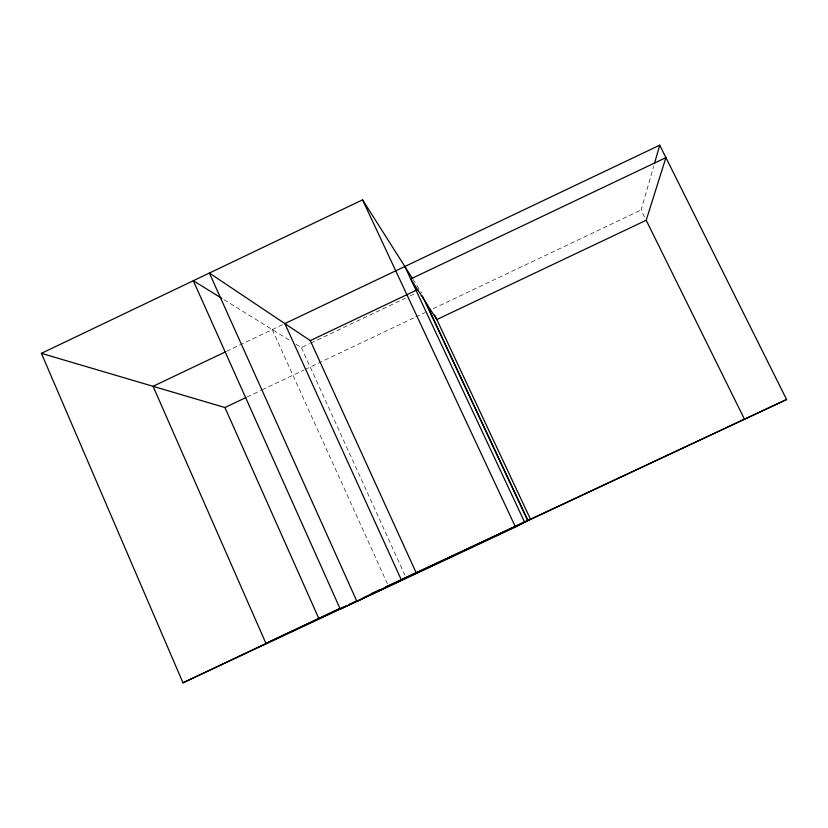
<?xml version="1.0" encoding="UTF-8"?>
<svg xmlns="http://www.w3.org/2000/svg" width="828" height="828" viewBox="0 0 828 828"><rect width="100%" height="100%" fill="white"/><g stroke="black" fill="none" stroke-linecap="round" stroke-linejoin="round"><path stroke-width="0.62" stroke-dasharray="4.14 3.1" d="M644.546 216.936L641.131 210.012L653.758 165.983M226.499 351.362L282.451 324.731M296 344.251L301.392 347.584L309.558 343.703M310.728 343.144L405.254 298.235M409.922 296.02L415.759 293.247M247.034 397.026L260.996 390.402M262.155 389.853L304.031 369.981M305.19 369.433L414.538 317.538M415.708 316.989L425.012 312.57M433.158 308.699L641.131 210.012M224.036 299.726L290.607 340.908M412.996 279.315L421.814 293.215M301.392 347.584L404.944 575.222M272.277 329.575L387.349 583.668"/><path stroke-width="1.24" d="M654.462 163.54L659.719 145.19L284.78 323.624M412.313 278.249L362.56 199.838L41.4 353.349L182.978 682.81L515.492 527.063L530.448 519.135L434.721 315.085M225.33 351.91L153.066 386.303L265.933 643.387L346.704 605.558M310.293 340.598L416.194 572.821L356.889 601.356L209.391 273.054L310.293 340.598L417.923 289.458M41.4 353.349L224.926 407.521L245.875 397.585M182.978 682.81L339.78 608.435M371.368 593.645L379.555 589.805M385.403 587.073L786.6 399.52L659.719 145.19M349.043 604.461L357.241 600.621M363.099 597.878L786.6 399.52M221.842 298.37L193.328 280.733L340.267 609.139L527.974 520.439L425.364 301.568M646.264 220.403L744.331 418.947M422.373 295.927L527.695 520.595M404.851 266.481L524.641 522.209M362.56 199.838L515.492 527.063M284.873 323.582L401.352 579.962M224.926 407.521L318.728 618.299M665.919 157.62L646.192 220.258L436.822 319.556L410.698 278.974L665.919 157.62"/></g></svg>
